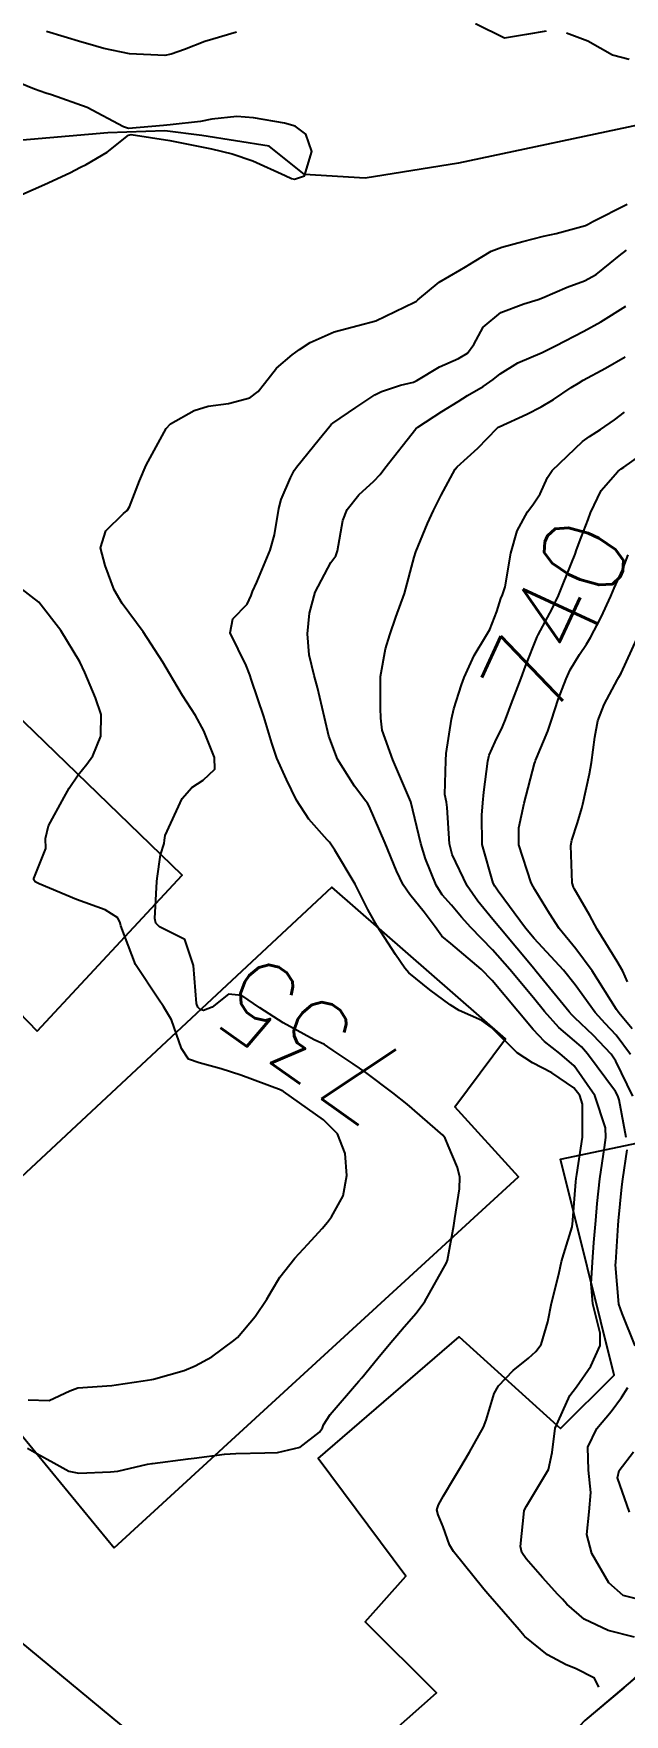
# Model space of a CAD drawing. Header units: metres. Extents: x 318500 to 325275, y 7408834 to 7428799.
# Drawn here: x 323894.7 to 323923.1, y 7419934.8 to 7420015.6 of the extents above; entities that cross this region are included whole.
import ezdxf
from ezdxf.enums import TextEntityAlignment as Align

# ---------------------------------------------------------------- set-up
doc = ezdxf.new("R2010")
doc.units = ezdxf.units.M
doc.header["$MEASUREMENT"] = 0
for name, color, linetype in [('Area', 45, 'Continuous'), ('Cotas', 45, 'Continuous'), ('Curvas de Nivel 1m', 11, 'Continuous'), ('Curvas de Nivel 5m', 15, 'Continuous'), ('Edificações', 30, 'Continuous'), ('Hidrografia', 140, 'Continuous'), ('Vias Primárias', 230, 'Continuous')]:
    doc.layers.add(name, color=color, linetype=linetype)
doc.styles.add('Style-STANDARD', font='STANDARD.shx')

msp = doc.modelspace()

# ---------------------------------------------------------------- linework, layer by layer
at = {"layer": 'Area'}
msp.add_lwpolyline([(323977.641, 7419994.801), (323971.766, 7419985.731), (323969.473, 7419982.741), (323966.966, 7419979.593), (323963.43, 7419973.879), (323961.465, 7419972.265), (323960.057, 7419971.019), (323956.973, 7419967.916), (323954.469, 7419965.483), (323952.615, 7419963.68), (323944.318, 7419955.992), (323941.462, 7419953.176), (323940.14, 7419952.016), (323935.028, 7419947.053), (323933.645, 7419945.793), (323931.689, 7419944), (323930.907, 7419943.317), (323928.972, 7419941.323), (323926.677, 7419939.269), (323924.488, 7419937.316), (323921.166, 7419934.496)], dxfattribs=at)
at = {"layer": 'Curvas de Nivel 1m', "flags": 128}
for points, elevation in [([(323894.119, 7420007.836), (323895.204, 7420008.327), (323896.42, 7420008.882), (323896.939, 7420009.15), (323897.216, 7420009.289), (323898.213, 7420009.872), (323899.237, 7420010.683), (323899.366, 7420010.72), (323901.234, 7420010.431), (323901.704, 7420010.341), (323903.229, 7420010.037), (323904.22, 7420009.786), (323905.22, 7420009.464), (323906.766, 7420008.747), (323907.072, 7420008.605), (323907.208, 7420008.57), (323907.699, 7420008.733), (323908.054, 7420009.901), (323907.756, 7420010.732), (323907.246, 7420011.116), (323906.729, 7420011.266), (323905.251, 7420011.524), (323904.443, 7420011.587), (323903.25, 7420011.457), (323902.699, 7420011.347), (323901.245, 7420011.181), (323900.916, 7420011.153), (323899.243, 7420011.019), (323898.998, 7420011.098), (323897.257, 7420012.025), (323895.536, 7420012.626), (323895.267, 7420012.705), (323894.721, 7420012.908), (323893.676, 7420013.326)], 734), ([(323921.83, 7419936.11), (323921.626, 7419936.53), (323920.719, 7419936.997), (323920.266, 7419937.184), (323919.37, 7419937.663), (323918.28, 7419938.546), (323918.247, 7419938.58), (323918.011, 7419938.856), (323916.506, 7419940.598), (323916.313, 7419940.823), (323914.854, 7419942.622), (323914.667, 7419942.949), (323914.352, 7419943.813), (323914.116, 7419944.392), (323914.055, 7419944.635), (323914.124, 7419944.873), (323914.37, 7419945.295), (323914.87, 7419946.136), (323915.152, 7419946.619), (323915.613, 7419947.401), (323916.289, 7419948.602), (323916.423, 7419948.939), (323916.81, 7419950.223), (323917.011, 7419950.594), (323917.717, 7419951.322), (323918.46, 7419951.923), (323918.805, 7419952.235), (323919.064, 7419952.571), (323919.383, 7419953.67), (323919.558, 7419954.564), (323919.908, 7419955.953), (323920.047, 7419956.557), (323920.146, 7419956.935), (323920.545, 7419958.229), (323920.579, 7419958.52), (323920.583, 7419958.55), (323920.73, 7419960.395), (323920.749, 7419960.547), (323920.781, 7419960.746), (323921.054, 7419962.543), (323921.042, 7419964.126), (323920.915, 7419964.546), (323920.635, 7419964.902), (323919.582, 7419965.629), (323918.653, 7419966.105), (323917.917, 7419966.587), (323916.672, 7419967.808), (323916.205, 7419968.137), (323915.122, 7419968.623), (323914.684, 7419968.892), (323913.714, 7419969.625), (323912.707, 7419970.436), (323912.507, 7419970.662), (323912.06, 7419971.323), (323911.184, 7419972.675), (323910.742, 7419973.475), (323910.124, 7419974.69), (323909.152, 7419976.337), (323908.891, 7419976.708), (323908.847, 7419976.765), (323908.791, 7419976.827), (323907.897, 7419977.82), (323907.319, 7419978.732), (323906.825, 7419979.719), (323906.362, 7419980.745), (323906.127, 7419981.471), (323905.748, 7419982.751), (323905.148, 7419984.496), (323905.065, 7419984.758), (323904.897, 7419985.201), (323904.122, 7419986.772), (323904.255, 7419987.445), (323904.941, 7419988.144), (323905.133, 7419988.573), (323905.205, 7419988.757), (323905.405, 7419989.206), (323906.04, 7419990.754), (323906.255, 7419991.476), (323906.464, 7419992.748), (323906.575, 7419993.178), (323907.022, 7419994.218), (323907.195, 7419994.57), (323907.306, 7419994.736), (323908.402, 7419996.078), (323908.911, 7419996.712), (323908.976, 7419996.786), (323909.052, 7419996.853), (323910.162, 7419997.6), (323911.073, 7419998.205), (323911.39, 7419998.37), (323912.313, 7419998.671), (323912.925, 7419998.819), (323913.084, 7419998.895), (323914.18, 7419999.557), (323915.1, 7419999.963), (323915.522, 7420000.208), (323915.83, 7420000.623), (323916.279, 7420001.458), (323917.126, 7420002.174), (323918.233, 7420002.593), (323918.923, 7420002.793), (323919.134, 7420002.875), (323920.316, 7420003.389), (323921.147, 7420003.683), (323921.708, 7420003.988), (323922.369, 7420004.538), (323922.806, 7420004.893), (323923.169, 7420005.161)], 736), ([(323923.54, 7419938.507), (323922.285, 7419938.83), (323921.13, 7419939.374), (323920.303, 7419940.101), (323920.084, 7419940.331), (323919.864, 7419940.557), (323919.133, 7419941.379), (323918.336, 7419942.28), (323918.133, 7419942.582), (323918.063, 7419942.863), (323918.251, 7419944.581), (323918.28, 7419944.662), (323918.363, 7419944.801), (323919.029, 7419945.922), (323919.412, 7419946.565), (323919.584, 7419947.381), (323919.728, 7419948.56), (323920.436, 7419950.125), (323920.756, 7419950.545), (323921.451, 7419951.539), (323921.901, 7419952.529), (323921.89, 7419953.118), (323921.55, 7419954.534), (323921.461, 7419955.488), (323921.523, 7419956.535), (323921.595, 7419957.473), (323921.683, 7419958.533), (323921.747, 7419959.348), (323921.874, 7419960.531), (323922.11, 7419962.042), (323922.175, 7419962.526), (323922.155, 7419962.979), (323921.647, 7419964.535), (323920.651, 7419965.967), (323919.959, 7419966.561), (323919.225, 7419967.131), (323918.671, 7419967.717), (323917.947, 7419968.587), (323916.702, 7419970.063), (323916.182, 7419970.608), (323914.728, 7419971.84), (323914.297, 7419972.2), (323913.97, 7419972.641), (323913.444, 7419973.353), (323912.753, 7419974.196), (323912.428, 7419974.663), (323912.107, 7419975.329), (323911.574, 7419976.672), (323910.808, 7419978.439), (323910.718, 7419978.591), (323910.649, 7419978.682), (323910.1, 7419979.412), (323909.274, 7419980.703), (323908.857, 7419981.811), (323908.654, 7419982.713), (323908.312, 7419984.146), (323908.158, 7419984.721), (323907.914, 7419985.716), (323907.842, 7419986.726), (323907.942, 7419987.718), (323908.202, 7419988.721), (323908.964, 7419990.15), (323909.198, 7419990.477), (323909.286, 7419990.707), (323909.531, 7419992.166), (323909.744, 7419992.703), (323910.3, 7419993.408), (323911.02, 7419994.055), (323911.326, 7419994.385), (323911.55, 7419994.682), (323913.049, 7419996.583), (323913.137, 7419996.659), (323914.293, 7419997.41), (323915.069, 7419997.898), (323915.522, 7419998.177), (323916.274, 7419998.618), (323916.751, 7419998.948), (323917.089, 7419999.214), (323917.943, 7419999.751), (323919.105, 7420000.249), (323919.328, 7420000.356), (323919.744, 7420000.57), (323921.117, 7420001.267), (323921.936, 7420001.727), (323923.129, 7420002.473)], 737), ([(323923.147, 7419962.515), (323922.806, 7419964.339), (323922.751, 7419964.519), (323922.633, 7419964.735), (323921.296, 7419966.54), (323921, 7419966.882), (323920.666, 7419967.168), (323919.912, 7419967.801), (323919.22, 7419968.572), (323918.69, 7419969.232), (323917.562, 7419970.591), (323916.724, 7419971.538), (323915.687, 7419972.616), (323915.237, 7419973.115), (323914.75, 7419973.679), (323914.305, 7419974.188), (323914.013, 7419974.641), (323913.507, 7419975.921), (323913.288, 7419976.653), (323913.194, 7419977.054), (323912.81, 7419978.66), (323911.934, 7419980.669), (323911.432, 7419982.103), (323911.355, 7419982.675), (323911.35, 7419983.15), (323911.338, 7419984.683), (323911.578, 7419986.012), (323911.787, 7419986.677), (323912.081, 7419987.524), (323912.497, 7419988.667), (323912.968, 7419990.415), (323913.044, 7419990.659), (323913.611, 7419992.031), (323913.894, 7419992.647), (323914.26, 7419993.392), (323914.929, 7419994.632), (323915.031, 7419994.75), (323916.02, 7419995.641), (323916.943, 7419996.611), (323917.004, 7419996.658), (323917.051, 7419996.681), (323918.371, 7419997.28), (323919.066, 7419997.63), (323919.662, 7419997.981), (323920.502, 7419998.559), (323920.857, 7419998.78), (323921.085, 7419998.91), (323922.148, 7419999.486), (323923.103, 7420000.039)], 738), ([(323923.466, 7419964.512), (323922.655, 7419966.194), (323922.426, 7419966.524), (323921.565, 7419967.432), (323920.677, 7419968.278), (323920.536, 7419968.41), (323920.402, 7419968.554), (323919.035, 7419970.245), (323918.763, 7419970.579), (323918.711, 7419970.643), (323917.078, 7419972.597), (323916.744, 7419973.004), (323916.019, 7419973.877), (323915.504, 7419974.619), (323914.782, 7419976.127), (323914.655, 7419976.632), (323914.555, 7419978.381), (323914.513, 7419978.634), (323914.442, 7419979.009), (323914.481, 7419980.635), (323914.504, 7419980.976), (323914.748, 7419982.632), (323914.875, 7419983.117), (323915.241, 7419984.272), (323915.366, 7419984.625), (323915.842, 7419985.685), (323916.412, 7419986.615), (323916.6, 7419986.939), (323916.938, 7419987.805), (323917.13, 7419988.424), (323917.198, 7419988.606), (323917.338, 7419988.989), (323917.605, 7419990.6), (323917.906, 7419991.677), (323918.409, 7419992.589), (323918.669, 7419992.921), (323919.013, 7419993.455), (323919.364, 7419994.236), (323919.589, 7419994.572), (323921.044, 7419995.968), (323921.379, 7419996.214), (323921.908, 7419996.541), (323922.585, 7419997.007), (323923.063, 7419997.379)], 739), ([(323923.441, 7419967.744), (323922.787, 7419968.519), (323922.682, 7419968.665), (323921.517, 7419970.538), (323920.725, 7419971.582), (323919.934, 7419972.562), (323919.458, 7419973.28), (323918.759, 7419974.437), (323918.671, 7419974.581), (323918.581, 7419974.764), (323917.989, 7419976.588), (323917.989, 7419977.397), (323918.251, 7419978.586), (323918.749, 7419980.491), (323918.772, 7419980.581), (323918.791, 7419980.631), (323918.843, 7419980.754), (323919.385, 7419982.049), (323919.553, 7419982.57), (323919.884, 7419983.569), (323920.262, 7419984.559), (323920.463, 7419984.99), (323920.908, 7419985.733), (323921.236, 7419986.228), (323921.43, 7419986.545), (323921.942, 7419987.533), (323922.406, 7419988.535), (323922.574, 7419988.914), (323922.963, 7419989.801), (323923.235, 7419990.526)], 741), ([(323894.425, 7419949.918), (323895.429, 7419949.881), (323896.432, 7419950.348), (323896.801, 7419950.498), (323898.437, 7419950.607), (323898.646, 7419950.629), (323899.94, 7419950.825), (323900.364, 7419950.898), (323900.441, 7419950.912), (323901.917, 7419951.329), (323902.451, 7419951.541), (323903.248, 7419951.988), (323904.296, 7419952.763), (323904.392, 7419952.84), (323904.472, 7419952.917), (323905.323, 7419953.916), (323905.881, 7419954.746), (323906.108, 7419955.14), (323906.511, 7419955.807), (323907.23, 7419956.729), (323907.856, 7419957.394), (323908.542, 7419958.149), (323908.801, 7419958.451), (323908.996, 7419958.703), (323909.547, 7419959.714), (323909.729, 7419960.693), (323909.648, 7419961.751), (323909.279, 7419962.7), (323908.61, 7419963.365), (323906.682, 7419964.739), (323906.65, 7419964.76), (323906.63, 7419964.771), (323906.578, 7419964.793), (323904.638, 7419965.514), (323903.691, 7419965.824), (323902.643, 7419966.104), (323902.126, 7419966.279), (323901.791, 7419966.803), (323901.309, 7419968.172), (323900.929, 7419968.816), (323900.685, 7419969.171), (323899.576, 7419970.831), (323898.875, 7419972.692), (323898.834, 7419972.839), (323898.734, 7419973.082), (323898.124, 7419973.464), (323896.746, 7419973.963), (323894.95, 7419974.704), (323894.759, 7419974.811), (323894.699, 7419974.901), (323894.699, 7419974.963), (323894.763, 7419975.133), (323895.267, 7419976.408), (323895.252, 7419976.893), (323895.405, 7419977.5), (323896.15, 7419978.88), (323896.39, 7419979.303), (323896.826, 7419979.956), (323897.237, 7419980.461), (323897.523, 7419980.86), (323897.907, 7419981.802), (323897.934, 7419982.854), (323897.663, 7419983.643), (323897.143, 7419984.866), (323896.898, 7419985.374), (323896, 7419986.884), (323894.94, 7419988.244), (323894.088, 7419988.909)], 734), ([(323923.214, 7419970.003), (323922.978, 7419970.517), (323922.717, 7419970.981), (323921.76, 7419972.535), (323921.4, 7419973.197), (323920.757, 7419974.293), (323920.661, 7419974.453), (323920.616, 7419974.552), (323920.551, 7419974.766), (323920.49, 7419976.554), (323920.533, 7419976.814), (323920.806, 7419977.647), (323921.016, 7419978.349), (323921.064, 7419978.548), (323921.379, 7419980), (323921.476, 7419980.544), (323921.638, 7419981.763), (323921.787, 7419982.541), (323922.081, 7419983.335), (323922.724, 7419984.532), (323922.792, 7419984.64), (323922.903, 7419984.834), (323923.678, 7419986.519)], 742), ([(323923.574, 7419952.509), (323922.946, 7419954.062), (323922.792, 7419954.517), (323922.639, 7419956.399), (323922.643, 7419956.519), (323922.763, 7419958.301), (323922.78, 7419958.518), (323922.937, 7419960.154), (323922.992, 7419960.516), (323923.186, 7419961.923)], 738), ([(323924.305, 7419940.198), (323922.997, 7419940.513), (323922.319, 7419941.12), (323921.497, 7419942.533), (323921.253, 7419943.441), (323921.364, 7419944.535), (323921.453, 7419945.455), (323921.341, 7419946.536), (323921.306, 7419947.637), (323921.732, 7419948.53), (323922.428, 7419949.353), (323922.921, 7419950.029), (323923.222, 7419950.512)], 738), ([(323923.304, 7419944.511), (323922.729, 7419946.172), (323922.806, 7419946.516), (323923.5, 7419947.412)], 739)]:
    msp.add_lwpolyline(points, dxfattribs=dict(at, elevation=elevation))
at = {"layer": 'Curvas de Nivel 5m', "flags": 128}
for points, elevation in [([(323904.435, 7420015.647), (323903.298, 7420015.311), (323902.905, 7420015.187), (323901.939, 7420014.81), (323901.288, 7420014.578), (323900.987, 7420014.524), (323899.287, 7420014.595), (323898.052, 7420014.862), (323897.293, 7420015.086), (323897.001, 7420015.167), (323895.301, 7420015.665)], 735), ([(323919.307, 7420015.686), (323918.364, 7420015.534), (323917.301, 7420015.353), (323915.901, 7420016.034)], 735), ([(323923.288, 7420014.32), (323922.495, 7420014.538), (323921.3, 7420015.214), (323920.278, 7420015.593)], 735), ([(323894.397, 7419947.585), (323894.834, 7419947.333), (323895.658, 7419946.881), (323896.384, 7419946.483), (323896.853, 7419946.393), (323898.384, 7419946.451), (323898.73, 7419946.491), (323900.158, 7419946.822), (323900.355, 7419946.855), (323900.391, 7419946.862), (323902.11, 7419947.079), (323902.395, 7419947.112), (323903.856, 7419947.31), (323904.399, 7419947.34), (323905.785, 7419947.36), (323906.4, 7419947.385), (323907.492, 7419947.635), (323908.415, 7419948.361), (323908.557, 7419948.569), (323908.615, 7419948.707), (323908.925, 7419949.203), (323910.201, 7419950.684), (323910.311, 7419950.813), (323910.444, 7419950.969), (323911.222, 7419951.909), (323911.85, 7419952.666), (323912.13, 7419953.009), (323912.481, 7419953.42), (323913.057, 7419954.086), (323913.47, 7419954.645), (323914.519, 7419956.504), (323914.561, 7419956.629), (323914.871, 7419958.299), (323914.924, 7419958.624), (323915.144, 7419960.049), (323915.157, 7419960.621), (323915.038, 7419961.077), (323914.595, 7419962.133), (323914.452, 7419962.486), (323914.339, 7419962.634), (323912.622, 7419964.123), (323911.939, 7419964.667), (323910.644, 7419965.64), (323910.025, 7419966.064), (323909.067, 7419966.704), (323908.824, 7419966.879), (323908.654, 7419966.983), (323908.162, 7419967.213), (323906.669, 7419968.024), (323905.546, 7419968.751), (323904.689, 7419969.349), (323904.053, 7419969.406), (323903.268, 7419968.781), (323902.839, 7419968.626), (323902.678, 7419968.677), (323902.58, 7419968.792), (323902.513, 7419968.962), (323902.359, 7419970.795), (323901.951, 7419972.03), (323900.728, 7419972.641), (323900.559, 7419972.822), (323900.509, 7419973.047), (323900.609, 7419974.822), (323900.619, 7419974.965), (323900.779, 7419976.099), (323900.961, 7419976.644), (323900.965, 7419976.817), (323901.002, 7419977.027), (323901.825, 7419978.805), (323902.281, 7419979.335), (323902.824, 7419979.698), (323903.391, 7419980.222), (323903.374, 7419980.782), (323902.859, 7419982.07), (323902.455, 7419982.796), (323901.84, 7419983.766), (323901.214, 7419984.815), (323900.898, 7419985.36), (323899.945, 7419986.83), (323898.94, 7419988.181), (323898.556, 7419988.846), (323898.114, 7419990.006), (323897.903, 7419990.856), (323898.159, 7419991.676), (323898.995, 7419992.51), (323899.176, 7419992.659), (323899.293, 7419992.837), (323899.776, 7419994.082), (323900.088, 7419994.834), (323901.048, 7419996.599), (323901.267, 7419996.817), (323902.402, 7419997.458), (323903.063, 7419997.672), (323904.045, 7419997.8), (323905.07, 7419998.071), (323905.472, 7419998.367), (323905.779, 7419998.76), (323906.343, 7419999.5), (323907.101, 7420000.138), (323907.449, 7420000.391), (323907.966, 7420000.727), (323909.115, 7420001.247), (323910.281, 7420001.536), (323911.121, 7420001.774), (323912.975, 7420002.662), (323913.071, 7420002.721), (323913.132, 7420002.774), (323914.158, 7420003.631), (323915.154, 7420004.202), (323915.427, 7420004.356), (323915.841, 7420004.623), (323916.663, 7420005.119), (323917.17, 7420005.307), (323918.188, 7420005.581), (323919.179, 7420005.833), (323919.78, 7420005.973), (323921.187, 7420006.354), (323921.321, 7420006.415), (323921.546, 7420006.546), (323923.198, 7420007.376)], 735), ([(323923.356, 7419966.513), (323922.669, 7419967.439), (323922.142, 7419967.995), (323921.664, 7419968.535), (323920.7, 7419969.863), (323920.142, 7419970.559), (323918.733, 7419972.082), (323918.309, 7419972.584), (323916.99, 7419974.366), (323916.836, 7419974.599), (323916.762, 7419974.75), (323916.236, 7419976.608), (323916.212, 7419978.017), (323916.262, 7419978.608), (323916.301, 7419979.125), (323916.496, 7419980.613), (323916.563, 7419980.894), (323916.854, 7419981.53), (323917.205, 7419982.264), (323917.346, 7419982.603), (323917.621, 7419983.343), (323918.097, 7419984.592), (323918.318, 7419985.17), (323918.871, 7419986.581), (323918.888, 7419986.613), (323918.922, 7419986.686), (323919.584, 7419987.927), (323919.889, 7419988.566), (323920.525, 7419990.116), (323920.688, 7419990.554), (323920.763, 7419990.764), (323920.982, 7419991.348), (323921.317, 7419992.225), (323921.429, 7419992.546), (323921.946, 7419993.611), (323922.744, 7419994.533), (323922.909, 7419994.654), (323923.032, 7419994.735), (323923.803, 7419995.284)], 740)]:
    msp.add_lwpolyline(points, dxfattribs=dict(at, elevation=elevation))
at = {"layer": 'Edificações'}
for points in [[(323894.855, 7419967.638), (323901.82, 7419975.124), (323891.688, 7419984.929), (323888.944, 7419983.137), (323883.667, 7419986.511), (323881.134, 7419982.399), (323885.778, 7419979.341), (323885.356, 7419977.444), (323894.855, 7419967.638)], [(323898.559, 7419942.809), (323917.979, 7419960.627), (323914.918, 7419964.001), (323917.346, 7419967.27), (323909.008, 7419974.544), (323883.467, 7419950.717), (323888.427, 7419946.394), (323892.649, 7419949.979), (323898.559, 7419942.809)]]:
    msp.add_lwpolyline(points, close=True, dxfattribs=at)
msp.add_lwpolyline([(323929.706, 7419942.079), (323923.03, 7419936.078), (323921.166, 7419934.496), (323915.317, 7419928.312), (323913.792, 7419927.284), (323911.355, 7419924.869), (323906.992, 7419929.591), (323914.028, 7419935.832), (323910.609, 7419939.248), (323912.566, 7419941.441), (323908.357, 7419947.091), (323915.131, 7419952.938), (323919.997, 7419948.536), (323922.562, 7419951.098), (323919.997, 7419961.478), (323924.338, 7419962.398), (323926.394, 7419954.712), (323932.312, 7419959.967), (323935.074, 7419956.617), (323925.21, 7419946.631), (323929.706, 7419942.079)], dxfattribs=at)
at = {"layer": 'Hidrografia', "elevation": 744}
msp.add_lwpolyline([(323977.938, 7420003.51), (323975.048, 7420003.754), (323972.225, 7420004.381), (323969.088, 7420003.84), (323965.06, 7420003.327), (323962.979, 7420003.698), (323960.321, 7420003.758), (323958.639, 7420004.357), (323951.241, 7420009.632), (323949.873, 7420011.512), (323947.934, 7420012.139), (323946.565, 7420012.054), (323939.768, 7420010.971), (323936.403, 7420010.23), (323934.379, 7420010.401), (323924.3, 7420011.298), (323915.094, 7420009.34), (323910.605, 7420008.618), (323907.688, 7420008.8), (323906.001, 7420010.166), (323902.766, 7420010.667), (323900.988, 7420010.895), (323898.254, 7420010.803), (323885.603, 7420009.712)], dxfattribs=at)
at = {"layer": 'Vias Primárias'}
for points in [[(323415.833, 7419583.302), (323419.047, 7419572.746), (323421.03, 7419562.086), (323421.351, 7419557.374), (323421.618, 7419546.016), (323420.655, 7419534.774), (323419.854, 7419529.552), (323419.495, 7419524.986, 0.238184), (323422.135, 7419522.665), (323425.333, 7419521.775), (323439.384, 7419519.04), (323447.038, 7419517.341, 0.392019), (323449.506, 7419518.783), (323449.894, 7419520.081), (323454.112, 7419536.783), (323456.933, 7419548.508), (323462.14, 7419572.405), (323463.204, 7419579.599, 0.075507), (323463.151, 7419593.445, 0), (323461.926, 7419601.304, 0.173993), (323443.828, 7419629.608, 0.279998), (323404.325, 7419640.182, 0.277838)], [(323934.92, 7420316.776, 0), (323936.242, 7420308.849)], [(323715.644, 7420145.548, 0), (323709.04, 7420132.939)], [(323939.281, 7420278.615, 0), (323933.27, 7420270.921)], [(323836.404, 7420021.217), (323839.692, 7420014.547, -0.172492), (323840.737, 7420005.613, 0), (323839.679, 7420000.995, -0.226003), (323822.498, 7419987.869), (323816.045, 7419986.261), (323809.838, 7419985.761), (323797.857, 7419985.557), (323783.43, 7419986.553), (323778.024, 7419986.103, 0.920221), (323778.024, 7419984.652), (323787.034, 7419982.652), (323805.471, 7419977.44), (323826.967, 7419970.976), (323850.367, 7419962.962), (323868.105, 7419955.747), (323881.534, 7419947.778), (323892.006, 7419939.962), (323903.28, 7419930.644), (323910.885, 7419924.39)], [(323831.088, 7420001.787, 0), (323833.844, 7420008.443, 0.220888)]]:
    msp.add_lwpolyline(points, format="xyb", dxfattribs=at)

# ---------------------------------------------------------------- texts
at = {"layer": 'Cotas', "style": 'Style-STANDARD'}
for s, rotation, p in [('740', 65.15765, (323919.8, 7419987.612, 740)), ('735', 144.86934, (323907.999, 7419967.184, 735))]:
    msp.add_text(s, height=4, rotation=rotation, dxfattribs=at).set_placement(p, align=Align.MIDDLE_CENTER)

doc.saveas('drawing.dxf')
